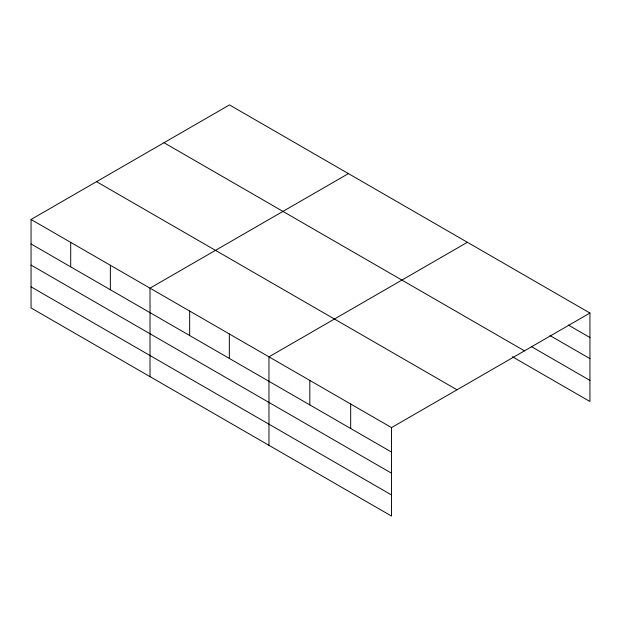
<?xml version="1.0" encoding="UTF-8"?>
<svg xmlns="http://www.w3.org/2000/svg" width="621" height="621" viewBox="0 0 621 621"><rect width="100%" height="100%" fill="white"/><g stroke="black" fill="none" stroke-linecap="round" stroke-linejoin="round"><path stroke-width="0.93" d="M31.05 219.477L391.533 427.597L391.533 516.082L31.05 307.954L31.05 219.477L229.467 104.918L589.95 313.046L589.95 401.523L512.41 356.757M348.428 173.601L150.01 288.152L150.01 376.637M467.388 242.283L268.971 356.834L268.971 445.319M391.533 427.597L589.95 313.046M568.269 325.008L589.95 337.529M549.927 335.542L589.95 358.643M531.584 346.712L589.95 380.409M163.991 142.721L524.473 350.849M96.527 181.674L457.009 389.794M31.05 243.96L391.533 452.08M31.05 265.074L391.533 473.202M31.05 286.84L391.533 494.96M350.679 404.007L350.679 428.49M309.825 380.425L309.825 404.908M229.32 333.943L229.32 358.426M189.661 311.051L189.661 335.534M110.359 265.26L110.359 289.743M70.701 242.369L70.701 266.851"/></g></svg>
